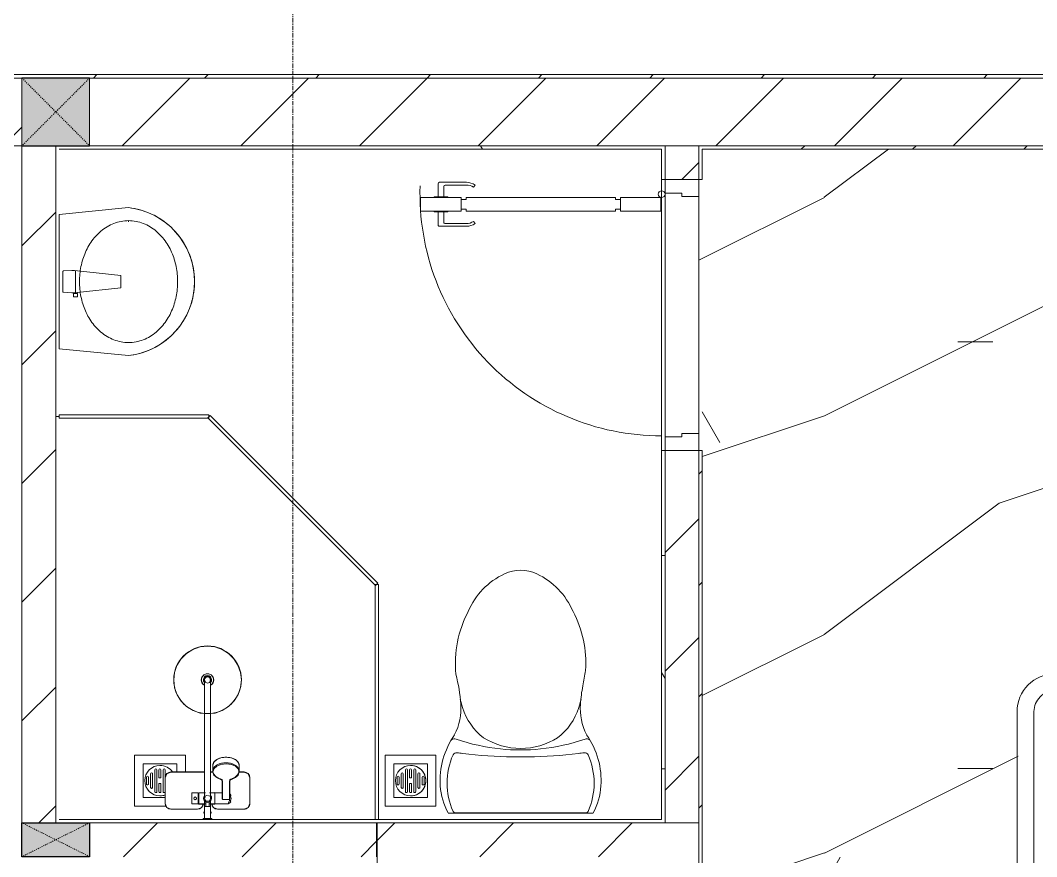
# Model space of a CAD drawing. Header units: millimetres. Extents: x 5121 to 246734, y -48180 to 129206.
# Drawn here: x 111248 to 114251, y 31237 to 33707 of the extents above; entities that cross this region are included whole.
import ezdxf

# ---------------------------------------------------------------- set-up
doc = ezdxf.new("R2010")
doc.units = ezdxf.units.MM
doc.linetypes.add('Dash', pattern=[6, 3, -3])
doc.linetypes.add('Grid Line', pattern=[22.225, 12.7, -3.175, 3.175, -3.175])
for name, color, linetype, lineweight in [('0-1', 7, 'Continuous', 5), ('A-DETL-GENF-1', 50, 'Continuous', 9), ('A-DOOR-1', 253, 'Continuous', 9), ('A-DOOR-2', 50, 'Continuous', 9), ('A-FLOR-1', 50, 'Continuous', 9), ('A-FLOR-PATT-1', 9, 'Continuous', 9), ('A-GLAZ-CURT-1', 253, 'Continuous', 9), ('A-GLAZ-CURT-2', 50, 'Continuous', 9), ('A-WALL', 113, 'Continuous', 9), ('A-WALL-1', 250, 'Continuous', 18), ('A-WALL-2', 50, 'Continuous', 9), ('A-WALL-PATT-1', 9, 'Continuous', 9), ('A-WALL-PATT-2', 50, 'Continuous', 9), ('A-WALL-PATT-3', 111, 'Continuous', 9), ('I-FURN-1', 253, 'Continuous', 9), ('I-WALL-1', 50, 'Continuous', 9), ('M-EQPM-1', 253, 'Continuous', 9), ('P-SANR-FIXT', 6, 'Continuous', 9), ('P-SANR-FIXT-1', 253, 'Continuous', 9), ('P-SANR-FIXT-2', 221, 'Continuous', 9), ('S-COLS', 52, 'Continuous', 9), ('S-COLS-1', 7, 'Continuous', 5), ('S-COLS-2', 10, 'Continuous', 25), ('S-COLS-3', 50, 'Continuous', 9), ('S-COLS-4', 253, 'Continuous', 9), ('S-COLS-5', 52, 'Continuous', 25), ('S-COLS-6', 52, 'Dash', 9), ('S-COLS-HDLN', 52, 'Dash', 9), ('S-COLS-HDLN-1', 50, 'Dash', 9), ('S-GRID-1', 1, 'Grid Line', 9)]:
    doc.layers.add(name, color=color, linetype=linetype, lineweight=lineweight)
pattern_1 = [(45, (0, 0), (-175.3625, 175.3625), [])]
pattern_2 = [(45, (0, 0), (-164.40233, 164.40233), [])]
pattern_3 = [(0, (0, 0), (1259.84, 314.96), [103.937, -840.943, 103.937, -840.943, -5039.36]), (0, (0, 0), (1259.84, 314.96), [-1889.76, 103.937, -1785.823, 103.937, -840.943, -2204.72]), (0, (0, 0), (1259.84, 314.96), [-4724.4, 103.937, -525.983, 103.937, -1470.863]), (120, (472.44, 157.48), (-902.6834, 933.57344), [103.937, -840.943, 103.937, -5880.303]), (120, (472.44, 157.48), (-902.6834, 933.57344), [-1048.817, -840.943, 103.937, -1785.823, -3149.6]), (120, (472.44, 157.48), (-902.6834, 933.57344), [-3779.52, 103.937, -840.943, 103.937, -2100.783]), (120, (472.44, 157.48), (-902.6834, 933.57344), [-4828.337, -525.983, 103.937, -1470.863]), (240, (629.92, 787.4), (-357.1566, -1248.53344), [103.937, -840.943, 103.937, -5880.303]), (240, (629.92, 787.4), (-357.1566, -1248.53344), [-1048.817, -840.943, 103.937, -1785.823, -3149.6]), (240, (629.92, 787.4), (-357.1566, -1248.53344), [-3779.52, 103.937, -840.943, 103.937, -2100.783]), (240, (629.92, 787.4), (-357.1566, -1248.53344), [-4828.337, -525.983, 103.937, -1470.863])]

# ---------------------------------------------------------------- blocks, each defined once
blk = doc.blocks.new('DOOR_CW_01 CANH MO-PANEL KINH - DIG_02-800x2200-CỬA NHÔM KÍNH-401063-TKCS_MB TỔNG THỂ TẦNG 1')
at = {"layer": 'A-DETL-GENF-1'}
for p, q in [((-347, -182), (-347, -62)), ((-347, -62), (-307, -62)), ((-307, -62), (-307, -182)), ((-307, -182), (-347, -182)), ((-347, -196), (-341, -196)), ((-347, -638), (-347, -196)), ((-341, -196), (-341, -182)), ((-341, -182), (-313, -182)), ((-313, -182), (-313, -196)), ((-307, -196), (-313, -196)), ((-307, -196), (-307, -638)), ((-383.9, -611.2), (-377.3, -615.8)), ((-270.1, -611.2), (-276.7, -615.8)), ((-392, -637), (-392, -716.5)), ((-384, -699.5), (-384, -637)), ((-347, -638), (-341, -638)), ((-307, -652), (-347, -652)), ((-347, -652), (-347, -772)), ((-341, -652), (-341, -638)), ((-313, -652), (-341, -652)), ((-307, -638), (-313, -638)), ((-313, -638), (-313, -652)), ((-307, -772), (-307, -652)), ((-270, -699.5), (-270, -637)), ((-262, -637), (-262, -716.5)), ((-349, -720.5), (-388, -720.5)), ((-349, -703.5), (-380, -703.5)), ((-349, -692.2), (-349, -731.8)), ((-347, -692.2), (-349, -692.2)), ((-347, -692.2), (-347, -731.8)), ((-307, -692.2), (-307, -731.8)), ((-307, -692.2), (-305, -692.2)), ((-305, -692.2), (-305, -731.8)), ((-305, -703.5), (-274, -703.5)), ((-305, -720.5), (-266, -720.5)), ((-349, -731.8), (-347, -731.8)), ((-305, -731.8), (-307, -731.8)), ((-347, -772), (-307, -772))]:
    blk.add_line(p, q, dxfattribs=at)
blk.add_circle((-357, -60), 10, dxfattribs=at)
for centre, radius, start, end in [((-357, -60), 714, 268, 0), ((-347, -637), 45, 145, 180), ((-347, -637), 37, 145, 180), ((-307, -637), 37, 0, 35), ((-307, -637), 45, 360, 35), ((-388, -716.5), 4, 180, 270), ((-380, -699.5), 4, 180, 270), ((-274, -699.5), 4, 270, 0), ((-266, -716.5), 4, 270, 0)]:
    blk.add_arc(centre, radius, start, end, dxfattribs=at)
at = {"layer": 'A-DOOR-2'}
for p, q in [((-400, -50), (-400, 50)), ((-400, 50), (-350, 50)), ((-350, 50), (-350, 0)), ((350, 0), (350, 50)), ((350, 50), (400, 50)), ((400, 50), (400, -50)), ((-360, 0), (-360, -50)), ((-350, 0), (-360, 0)), ((360, 0), (350, 0)), ((360, -50), (360, 0)), ((-360, -50), (-400, -50)), ((-357, -50), (-332, -50)), ((400, -50), (360, -50))]:
    blk.add_line(p, q, dxfattribs=at)
blk = doc.blocks.new('GIUONG NGU-2TAB-1600x2000 - GIUONG NGU-2TAB-1600x2000-851491-TKCS_MB TỔNG THỂ TẦNG 1')
at = {"layer": 'I-FURN-1'}
for p, q in [((569.6, 2050), (1997.1, 2050)), ((1997.1, 2050), (569.6, 2050)), ((1997.1, 2000), (569.6, 2000))]:
    blk.add_line(p, q, dxfattribs=at)
for radius, start in [(111.1, 0), (111.1, 360), (61.1, 360)]:
    blk.add_arc((1997.1, 1938.9), radius, start, 90, dxfattribs=at)
blk = doc.blocks.new('TOILET - TOILET-400871-TKCS_MB TỔNG THỂ TẦNG 1')
at = {"layer": 'P-SANR-FIXT-1'}
for p, q in [((-171.7, 330.3), (-178.6, 355.5)), ((171.7, 330.3), (178.6, 355.5)), ((214.2, 19), (-214.2, 19)), ((194, 19.9), (-194, 19.9))]:
    blk.add_line(p, q, dxfattribs=at)
for centre, radius, start, end in [((45.1, 528.6), 217.6, 115.2282, 156.7784), ((0, 624.4), 111.7, 64.7718, 115.2282), ((-45.1, 528.6), 217.6, 23.2216, 64.7718), ((137.1, 461.2), 329.8, 152.3122, 185.6513), ((-137.1, 461.2), 329.8, 356.3165, 27.6878), ((-719.2, 297.5), 544.3, 4.5441, 13.9464), ((-1948.3, 805.1), 2171.2, 349.1051, 350.319), ((719.2, 297.5), 544.3, 169.7121, 175.4559), ((-343.5, 327.4), 167.3, 332.62, 4.5441), ((343.5, 327.4), 167.3, 175.4559, 207.38), ((-0.4, 384), 179.5, 197.4036, 232.5964), ((0.4, 384), 179.5, 307.4036, 342.5964), ((-4, 115.7), 233.6, 144.7853, 164.7039), ((0, 416), 206.1, 237.9268, 270), ((0, 416), 206.1, 270, 302.0732), ((4, 115.7), 233.6, 15.2961, 35.2147), ((-195, 224.1), 13.8, 71.0073, 129.3276), ((0.6, 792.1), 586.9, 251.0073, 264.1678), ((-0.6, 792.1), 586.9, 275.8322, 288.9927), ((195, 224.1), 13.8, 50.6724, 108.9927), ((-9.8, 107.2), 207.3, 156.2862, 203.7138), ((-189.1, 185.5), 11.7, 82.4212, 154.5895), ((178.9, 2951.3), 2778.4, 262.4212, 262.7649), ((-14.3, 1400.4), 1215.6, 262.593, 269.6026), ((0, 786.7), 581.5, 264.1678, 275.8322), ((0, 3462.8), 3278, 269.6026, 270.3974), ((14.3, 1400.4), 1215.6, 270.3974, 277.407), ((-178.9, 2951.3), 2778.4, 277.2351, 277.5788), ((189.1, 185.5), 11.7, 25.4105, 97.5788), ((9.8, 107.2), 207.3, 336.2862, 23.7138), ((1.9, 114.1), 239.7, 164.7039, 183.5487), ((-1.9, 114.1), 239.7, 356.4513, 15.2961), ((-46.1, 111.1), 191.6, 183.5487, 208.7191), ((46.1, 111.1), 191.6, 331.2809, 356.4513), ((-193.7, 26.4), 6.48, 203.7138, 267.6832), ((193.7, 26.4), 6.48, 272.3168, 336.2862)]:
    blk.add_arc(centre, radius, start, end, dxfattribs=at)
blk = doc.blocks.new('bonruatreo - Chậu rửa-401074-TKCS_MB TỔNG THỂ TẦNG 1')
at = {"layer": 'P-SANR-FIXT-1'}
for p, q in [((198.4, 0), (-198.4, 0)), ((165, 0), (-165, 0)), ((218.6, -205), (198.4, 0)), ((-198.4, 0), (-218.6, -205)), ((176.4, -205), (180.6, -205))]:
    blk.add_line(p, q, dxfattribs=at)
at = {"layer": 'P-SANR-FIXT-1', "flags": 128}
blk.add_lwpolyline([(218.6, -205), (217.4, -213.7), (215.9, -222.4), (214, -231), (211.8, -239.5), (209.3, -247.9), (206.4, -256.2), (203.2, -264.4), (199.6, -272.5), (195.8, -280.4), (191.6, -288.1), (187.1, -295.7), (182.3, -303.1), (177.3, -310.3), (171.9, -317.3), (166.3, -324.1), (160.4, -330.6), (154.2, -336.9), (147.8, -342.9), (141.2, -348.7), (134.3, -354.2), (127.3, -359.4), (120, -364.4), (112.5, -369), (104.9, -373.4), (97.1, -377.4), (89.1, -381.2), (81, -384.6), (72.7, -387.6), (64.4, -390.4), (55.9, -392.8), (47.3, -394.8), (38.7, -396.6), (30, -397.9), (21.3, -399), (12.5, -399.6), (3.7, -400), (-5.1, -399.9), (-13.9, -399.6), (-22.6, -398.8), (-31.4, -397.8), (-40.1, -396.3), (-48.7, -394.5), (-57.2, -392.4), (-65.7, -390), (-74, -387.2), (-82.2, -384.1), (-90.3, -380.6), (-98.3, -376.8), (-106.1, -372.7), (-113.7, -368.3), (-121.1, -363.6), (-128.4, -358.7), (-135.4, -353.4), (-142.2, -347.8), (-148.8, -342), (-155.2, -335.9), (-161.3, -329.6), (-167.2, -323), (-172.8, -316.2), (-178.1, -309.2), (-183.1, -302), (-187.8, -294.6), (-192.2, -287), (-196.4, -279.2), (-200.2, -271.3), (-203.7, -263.2), (-206.8, -255), (-209.7, -246.6), (-212.2, -238.2), (-214.3, -229.7), (-216.1, -221.1), (-217.6, -212.4), (-218.6, -205)], dxfattribs=at)
at = {"layer": 'P-SANR-FIXT-1'}
blk.add_arc((0, -180), 220, 186.525, 353.475, dxfattribs=at)
for points in [[(-180, -205), (-180, -197.6), (-178.6, -182.7), (-172.4, -161.2), (-162.5, -141.1), (-149.4, -123), (-133.8, -107), (-116.1, -93.4), (-96.9, -82.1), (-76.5, -73.2), (-55.2, -66.5), (-33.3, -62.1), (-11.2, -59.9), (11.1, -59.9), (33.3, -62.1), (55.2, -66.5), (76.5, -73.2), (96.9, -82.1), (116.1, -93.4), (133.8, -107.1), (149.5, -123), (162.5, -141.2), (172.4, -161.2), (178.6, -182.7), (180, -197.6), (180, -205)], [(180, -205), (180, -212.4), (178.6, -227.3), (172.4, -248.8), (162.5, -268.8), (149.5, -287), (133.8, -302.9), (116.1, -316.6), (96.9, -327.9), (76.5, -336.8), (55.2, -343.5), (33.3, -347.9), (11.1, -350.1), (-11.2, -350.1), (-33.3, -347.9), (-55.2, -343.5), (-76.5, -336.8), (-96.9, -327.9), (-116.1, -316.6), (-133.8, -303), (-149.4, -287), (-162.5, -268.9), (-172.4, -248.8), (-178.6, -227.3), (-180, -212.4), (-180, -205)]]:
    blk.add_open_spline(points, degree=3, dxfattribs=at)
at = {"layer": 'P-SANR-FIXT-2'}
for p, q in [((-33, -37.3), (-31.4, -12.2)), ((-30.2, -11), (30.2, -11)), ((31.4, -12.2), (33, -37.3)), ((-44.7, -42.8), (-35.6, -42.8)), ((-44.7, -54.2), (-44.7, -42.8)), ((-35.6, -54.2), (-44.7, -54.2)), ((-35.6, -42.8), (-35.6, -44.2)), ((-35.6, -44.2), (-33.1, -44.2)), ((-35.6, -44.2), (-35.6, -52.9)), ((-35.6, -52.9), (-35.6, -54.2)), ((-32.2, -52.9), (-35.6, -52.9)), ((-32.2, -52.9), (-33.1, -44.2)), ((32.7, -48.5), (-32.7, -48.5)), ((-18.5, -182.5), (-32.2, -52.9)), ((33, -45.4), (18.5, -182.5)), ((18.5, -182.5), (-18.5, -182.5))]:
    blk.add_line(p, q, dxfattribs=at)
for centre, radius, start, end in [((-30.1, -12.3), 1.3, 91.2278, 176.4003), ((30.1, -12.3), 1.3, 3.5997, 88.7722), ((5.5, -41.4), 38.7, 173.966, 184.1457), ((-5.5, -41.4), 38.7, 353.966, 6.034)]:
    blk.add_arc(centre, radius, start, end, dxfattribs=at)
blk = doc.blocks.new('93925000_0001 - 93925000_top_dwg_93925000_T-348115-TKCS_MB TỔNG THỂ TẦNG 1')
at = {"layer": 'P-SANR-FIXT'}
for p, q in [((-125, -47.4), (-125, -123.4)), ((-29.3, -30.4), (-108, -30.4)), ((-46.3, -78.4), (-46.3, -46.7)), ((-27.2, -47.1), (-26.1, -47.1)), ((21.5, -45.9), (60.6, -46.7)), ((29.3, -30.4), (108, -30.4)), ((125, -47.4), (125, -123.4)), ((-27.2, -77.9), (-26.1, -77.9)), ((-9, -412.5), (-9, -62.5)), ((9, -62.5), (9, -412.5)), ((43, -78.7), (21.5, -79.2)), ((43, -64.7), (43, -117.7)), ((65.8, -117.7), (65.8, -64.7)), ((42.7, -117.9), (42.7, -117.9)), ((43.2, -117.6), (43.2, -117.5)), ((65.6, -117.5), (65.6, -117.6)), ((66.1, -117.9), (66.1, -117.9)), ((-108, -140.4), (-9, -140.4)), ((9, -140.4), (16.1, -140.4)), ((15.4, -159.1), (15.8, -143.3)), ((108, -140.4), (92.7, -140.4)), ((93, -143.3), (93.4, -159.1))]:
    blk.add_line(p, q, dxfattribs=at)
at = {"layer": 'P-SANR-FIXT', "flags": 128}
for points in [[(-45.8, -46.1), (-27.2, -46.1), (-27.2, -78.9), (-45.8, -78.9)], [(-26.1, -46), (-26.1, -78.9), (-9, -79)], [(21.5, -47.4), (21.5, -79.1), (9, -79)]]:
    blk.add_lwpolyline(points, dxfattribs=at)
at = {"layer": 'P-SANR-FIXT'}
for centre, radius in [((-36.5, -62.5), 3.95), ((0, -412.5), 100)]:
    blk.add_circle(centre, radius, dxfattribs=at)
for centre, radius, start, end in [((-108, -47.4), 17, 90, 180), ((-45.8, -46.6), 0.5, 90, 180), ((-29.3, -47.4), 17, 4.7626, 90), ((0, -62.5), 12, 318.5904, 221.4096), ((0, -62.5), 9, 90, 180.0008), ((0, -62.5), 9, 360, 90), ((29.3, -47.4), 17, 90, 175.2374), ((45.9, -61.8), 2.75, 130.8294, 155.1929), ((46.1, -62.1), 3.08, 110.5459, 130.8294), ((54.4, -334.8), 275.9, 88.2683, 91.7343), ((59.7, -57.1), 10.5, 38.6491, 85.492), ((108, -47.4), 17, 360, 90), ((-45.8, -78.4), 0.5, 180, 270), ((45.7, -61.8), 2.59, 155.1929, 175.7071), ((-11.1, -67.1), 76.9, 1.7693, 4.1075), ((65.2, -72.4), 3.46, 323.2522, 79.3541), ((51.7, -159.9), 42.8, 109.7779, 113.2977), ((52.5, -162.2), 45.2, 106.1472, 109.7766), ((53.2, -164.5), 47.7, 103.9355, 106.1665), ((39.1, -108.2), 10.4, 284.3956, 285.5116), ((40.8, -114.2), 4.19, 285.5116, 289.9665), ((40.2, -112.5), 6, 289.9665, 292.7061), ((41.4, -115.3), 2.96, 292.7061, 296.5405), ((41.3, -115.1), 3.16, 296.9591, 300.8286), ((41.8, -115.8), 2.26, 300.8286, 305.287), ((42.1, -116.4), 1.64, 305.287, 309.9326), ((42.6, -116.9), 0.906, 309.9326, 315.24), ((66.5, -116.6), 1.39, 229.6335, 235.1234), ((66.3, -116.8), 1.08, 225.1702, 229.6335), ((67.3, -115.4), 2.79, 235.1234, 238.7439), ((67.2, -115.6), 2.6, 238.7439, 243.4573), ((67.8, -114.4), 3.89, 243.9189, 246.8313), ((68.1, -113.8), 4.52, 246.843, 250.4792), ((68.3, -113.2), 5.24, 250.478, 254.0406), ((68.5, -112.7), 5.75, 254.0357, 256.0561), ((55.4, -165.2), 48.4, 73.8659, 76.0481), ((56.2, -162.4), 45.5, 70.241, 73.86), ((57.4, -159.2), 42.1, 66.6693, 70.2637), ((-108, -123.4), 17, 180, 270), ((32.6, -143.6), 16.9, 172.414, 179.1297), ((33.7, -143.7), 17.9, 164.9525, 172.4168), ((35.2, -144.2), 19.5, 157.9614, 164.9563), ((37.1, -144.9), 21.6, 151.4775, 157.9654), ((39.3, -146.1), 24, 145.4892, 151.4815), ((41.5, -147.6), 26.8, 139.9517, 145.4927), ((43.6, -149.4), 29.5, 134.7867, 139.9744), ((46.2, -152), 33.2, 130.0223, 134.7808), ((47.7, -153.8), 35.5, 125.4414, 130.0144), ((49.9, -156.8), 39.2, 121.1773, 125.4365), ((50.6, -157.9), 40.5, 119.697, 121.1761), ((51, -158.7), 41.5, 117.0276, 119.7085), ((52.2, -161.1), 44.1, 113.3199, 117.0258), ((56.5, -161.3), 44.3, 62.9815, 66.6728), ((58, -158.4), 41.1, 60.2783, 62.9855), ((57.7, -158.9), 41.7, 58.8444, 60.2824), ((59.2, -156.4), 38.7, 54.5377, 58.8482), ((60.9, -154), 35.8, 50.0034, 54.5405), ((62.8, -151.7), 32.8, 45.1921, 50.0042), ((65, -149.6), 29.8, 40.0487, 45.1896), ((87.6, -128.4), 1.5, 180, 187.5386), ((87.6, -128.4), 1.5, 258.6057, 270), ((67.2, -147.7), 26.8, 34.5125, 40.0422), ((69.4, -146.2), 24.2, 28.5363, 34.4919), ((73.8, -143.9), 19.2, 21.6374, 28.9183), ((71.2, -145), 22.1, 15.4436, 21.6374), ((76.8, -143.4), 16.2, 7.1859, 15.4436), ((73.9, -143.8), 19.1, 1.2699, 7.1859), ((108, -123.4), 17, 270, 360), ((32.7, -159), 17.3, 181.3198, 222.2619), ((76, -159), 17.4, 317.3098, 358.6393), ((54.2, -123), 60.6, 259.1395, 270.1494), ((54.2, -119.5), 64.1, 270.1494, 280.3637), ((0, -412.5), 18, 120.2491, 59.7509), ((0, -412.5), 12.2, 137.7946, 42.2054), ((0, -412.5), 9, 180, 0)]:
    blk.add_arc(centre, radius, start, end, dxfattribs=at)
for points, degree in [([(-12.9, 0), (-12.9, -1.5), (-12.9, -3)], 2), ([(12.9, 0), (0, 0), (-12.8, 0)], 2), ([(12.8, 0), (12.9, 0), (12.9, 0)], 2), ([(12.9, 0), (12.9, -1.5), (12.9, -3)], 2), ([(-12.9, -3), (0, -3), (12.8, -3)], 2), ([(-12.8, -3), (-12.9, -3), (-12.9, -3)], 2), ([(-8.5, -3.8), (-8.5, -20.9), (-8.5, -38)], 2), ([(8.5, -3.8), (8.5, -20.9), (8.5, -38)], 2), ([(-5, -46), (-15.5, -46), (-26.1, -46)], 2), ([(-8.5, -38), (0, -38), (8.5, -38)], 2), ([(-5, -38), (-5, -44.8), (-5, -51.6)], 2), ([(5, -38), (5, -44.8), (5, -51.6)], 2), ([(5, -46), (13.3, -46), (21.5, -46)], 2), ([(46.1, -59), (45.8, -59), (45.6, -59), (45.4, -59.1), (45.2, -59.1), (45, -59.2)], 5), ([(65.6, -61.6), (65.6, -60.8), (65.5, -60), (64.3, -59), (63.5, -59), (62.7, -59)], 5), ([(43.2, -61.6), (43.1, -62.2), (43.3, -62.8), (43, -63.5), (43, -64.1), (43, -64.7)], 5), ([(42.8, -182.5), (33, -180.6), (24.7, -176.4), (19.9, -170.7)], 3), ([(88.8, -170.8), (83.9, -176.5), (75.6, -180.7), (65.8, -182.5)], 3)]:
    blk.add_open_spline(points, degree=degree, dxfattribs=at)
for points, weights in [([(-9.3, -3), (-8.5, -3), (-8.5, -3.8)], [1, 0.707106775639, 1]), ([(9.3, -3), (8.5, -3), (8.5, -3.8)], [1, 0.707106765177, 1]), ([(21.5, -45.9), (21.5, -45.7), (21.5, -47.4)], [0.874147445041, 0.908470869121, 1]), ([(67.9, -74.4), (66.9, -75.7), (65.8, -76.4)], [1, 0.991614392871, 1]), ([(54.4, -167.3), (15.8, -167.3), (15.8, -143.6)], [1, 0.707106781187, 1]), ([(93, -143.6), (93, -167.3), (54.4, -167.3)], [1, 0.707106781187, 1])]:
    blk.add_rational_spline(points, weights, degree=2, dxfattribs=at)
blk.add_open_spline([(68, -50.6), (68.4, -51.1), (68.6, -51.7), (68.7, -53.5), (68.2, -54.7), (66.1, -57), (64.6, -58.1), (62.7, -59)], degree=3, knots=[0.3623591, 0.3623591, 0.3623591, 0.3623591, 0.4991435, 0.4991435, 0.7494159, 0.7494159, 0.9564651, 0.9564651, 0.9564651, 0.9564651], dxfattribs=at)
blk = doc.blocks.new('93925000_0001 - 93925000_top_dwg-348114-TKCS_MB TỔNG THỂ TẦNG 1')
blk.add_blockref('93925000_0001 - 93925000_top_dwg_93925000_T-348115-TKCS_MB TỔNG THỂ TẦNG 1', (0, 0))
blk = doc.blocks.new('93925000_0001 - 93925000_3D_low_dwg-V48-TKCS_MB TỔNG THỂ TẦNG 1')
at = {"layer": 'P-SANR-FIXT'}
for p, q in [((-13, 0.4), (-12.1, 0.4)), ((-13, 0.4), (-11.6, 0.4)), ((-13, 0.4), (-12.1, 0.4)), ((-13, 0.4), (-11.6, 0.4)), ((-13, -2.4), (-13, 0.4)), ((-13, -2.4), (-13, 0.4)), ((-12.1, 0.4), (-9.1, 0.4)), ((-12.1, 0.4), (-9.1, 0.4)), ((-8, 0.4), (-11.6, 0.4)), ((-8, 0.4), (-11.6, 0.4)), ((-9.1, 0.4), (-5, 0.4)), ((-9.1, 0.4), (-5, 0.4)), ((-2.7, 0.4), (-8, 0.4)), ((-2.7, 0.4), (-8, 0.4)), ((-5, 0.4), (0, 0.4)), ((-5, 0.4), (0, 0.4)), ((2.9, 0.4), (-2.7, 0.4)), ((2.9, 0.4), (-2.7, 0.4)), ((0, 0.4), (5.1, 0.4)), ((0, 0.4), (5.1, 0.4)), ((8.2, 0.4), (2.9, 0.4)), ((8.2, 0.4), (2.9, 0.4)), ((5.1, 0.4), (9, 0.4)), ((5.1, 0.4), (9, 0.4)), ((11.6, 0.4), (8.2, 0.4)), ((11.6, 0.4), (8.2, 0.4)), ((9, 0.4), (12, 0.4)), ((9, 0.4), (12, 0.4)), ((13, 0.4), (11.6, 0.4)), ((13, 0.4), (11.6, 0.4)), ((12, 0.4), (13, 0.4)), ((12, 0.4), (13, 0.4)), ((13, -2.4), (13, 0.4)), ((13, -2.4), (13, 0.4)), ((-120, -35), (-108, -30)), ((-108, -30), (-120, -35)), ((-108, -30), (-29.2, -30)), ((-29.2, -30), (-108, -30)), ((-29.2, -30), (-17.2, -35)), ((-17.2, -35), (-29.2, -30)), ((-12.1, -2.4), (-13, -2.4)), ((-13, -2.4), (-11.6, -2.4)), ((-12.1, -2.4), (-13, -2.4)), ((-13, -2.4), (-11.6, -2.4)), ((-9.1, -2.4), (-12.1, -2.4)), ((-9.1, -2.4), (-12.1, -2.4)), ((-11.1, -20.1), (-8.9, -14.6)), ((-8.9, -25.2), (-11.1, -20.1)), ((-5, -2.4), (-9.1, -2.4)), ((-8.9, -45.6), (-8.9, -2.4)), ((-6.1, -2.4), (-8.5, -2.4)), ((-8.5, -53.6), (-8.5, -2.4)), ((-0.3, -2.4), (-6.1, -2.4)), ((0, -2.4), (-5, -2.4)), ((-0.3, -2.4), (6.1, -2.4)), ((5.1, -2.4), (0, -2.4)), ((5.1, -2.4), (9, -2.4)), ((6.1, -2.4), (8.5, -2.4)), ((11.6, -2.4), (8.2, -2.4)), ((11.6, -2.4), (8.2, -2.4)), ((8.5, -2.4), (8.5, -53.6)), ((8.9, -2.4), (8.9, -45.6)), ((11.1, -20.1), (8.9, -15)), ((8.9, -25.6), (11.1, -20.1)), ((9, -2.4), (12, -2.4)), ((9, -2.4), (12, -2.4)), ((13, -2.4), (11.6, -2.4)), ((13, -2.4), (11.6, -2.4)), ((12, -2.4), (13, -2.4)), ((12, -2.4), (13, -2.4)), ((17.2, -35), (29.2, -30)), ((17.2, -35), (29.2, -30)), ((29.2, -30), (108, -30)), ((108, -30), (29.2, -30)), ((108, -30), (120, -35)), ((120, -35), (108, -30)), ((-125, -47), (-120, -35)), ((-120, -35), (-125, -47)), ((-125, -123), (-125, -47)), ((-125, -47), (-125, -123)), ((-46.3, -45.7), (-27.2, -45.6)), ((-46.3, -46.9), (-46.3, -45.7)), ((-46.3, -45.7), (-46.3, -46.9)), ((-46.3, -50.5), (-46.3, -46.9)), ((-46.3, -50.5), (-46.3, -56.1)), ((-46.3, -56.1), (-46.3, -62.1)), ((-40.5, -62.1), (-39.4, -59.4)), ((-36.6, -58.1), (-39.4, -59.4)), ((-36.6, -58.1), (-33.6, -59.3)), ((-33.6, -59.3), (-32.5, -62.1)), ((-27.2, -46.8), (-27.2, -45.6)), ((-27.2, -45.6), (-27.2, -46.8)), ((-27.2, -46.8), (-27.2, -50.4)), ((-27.2, -56), (-27.2, -50.4)), ((-27.2, -62.1), (-27.2, -56)), ((-26.1, -46.8), (-26.1, -45.6)), ((-8.5, -45.6), (-26.1, -45.6)), ((-26.1, -46.8), (-26.1, -50.4)), ((-26.1, -56), (-26.1, -50.4)), ((-26.1, -62.1), (-26.1, -56)), ((-17.2, -35), (-12.8, -45.6)), ((-12.8, -45.6), (-17.2, -35)), ((-11.1, -57.5), (-12, -62.1)), ((-11.2, -57.7), (-12, -62.1)), ((-8.5, -53.6), (-11.2, -57.7)), ((-8.5, -53.6), (-11.2, -57.7)), ((-11.1, -57.5), (-11.2, -57.7)), ((-5.4, -54.9), (-9, -62.1)), ((-4.4, -50.9), (-8.5, -53.6)), ((-4.4, -50.9), (-8.5, -53.6)), ((0, -53.1), (-5.4, -54.9)), ((-4.6, -51), (-4.4, -50.9)), ((0, -50.1), (-4.4, -50.9)), ((-1.6, -53.8), (0, -53.1)), ((4.4, -50.9), (0, -50.1)), ((5.1, -55.1), (0, -53.1)), ((4.4, -50.9), (4.6, -51)), ((4.4, -50.9), (8.5, -53.6)), ((4.4, -50.9), (8.5, -53.6)), ((9, -62.1), (6.4, -55.7)), ((21.5, -45.6), (8.5, -45.6)), ((11.1, -57.5), (8.5, -53.6)), ((11.2, -57.7), (8.5, -53.6)), ((11.2, -57.7), (8.5, -53.6)), ((11.1, -57.5), (11.2, -57.7)), ((12, -62.1), (11.2, -57.7)), ((12, -62.1), (11.2, -57.7)), ((17.2, -35), (12.8, -45.6)), ((12.8, -45.6), (17.2, -35)), ((21.5, -45.6), (60.6, -46.1)), ((21.5, -46.8), (21.5, -45.6)), ((21.5, -46.8), (21.5, -50.4)), ((21.5, -56), (21.5, -50.4)), ((21.5, -62.1), (21.5, -56)), ((44.3, -58.6), (44.2, -112.9)), ((65.4, -58.6), (44.3, -58.6)), ((60.6, -46.1), (66.7, -50.3)), ((65.3, -56), (62.2, -49.2)), ((66.3, -68.3), (65.3, -56)), ((65.4, -58.6), (65.4, -112.9)), ((66.7, -50.3), (69.5, -62.1)), ((120, -35), (125, -47)), ((125, -47), (120, -35)), ((125, -47), (125, -123)), ((125, -123), (125, -47)), ((-46.3, -68.1), (-46.3, -62.1)), ((-46.3, -73.7), (-46.3, -68.1)), ((-46.3, -77.3), (-46.3, -73.7)), ((-46.3, -78.5), (-46.3, -77.3)), ((-46.3, -78.5), (-46.3, -77.3)), ((-46.3, -78.5), (-27.2, -78.6)), ((-40.5, -62.1), (-39.3, -64.9)), ((-36.5, -66.1), (-39.3, -64.9)), ((-33.6, -64.8), (-36.5, -66.1)), ((-33.6, -64.8), (-32.5, -62.1)), ((-27.2, -68.2), (-27.2, -62.1)), ((-27.2, -73.8), (-27.2, -68.2)), ((-27.2, -77.4), (-27.2, -73.8)), ((-27.2, -77.4), (-27.2, -78.6)), ((-27.2, -78.6), (-27.2, -77.4)), ((-26.1, -68.2), (-26.1, -62.1)), ((-26.1, -73.8), (-26.1, -68.2)), ((-26.1, -77.4), (-26.1, -73.8)), ((-26.1, -78.6), (-26.1, -77.4)), ((-26.1, -78.6), (-6.3, -78.6)), ((-12, -62.1), (-11.2, -66.5)), ((-12, -62.1), (-11.2, -66.5)), ((-11.1, -66.7), (-11.2, -66.5)), ((-11.2, -66.5), (-8.5, -70.6)), ((-11.1, -66.7), (-8.5, -70.6)), ((-9, -62.1), (-6.3, -67.4)), ((-9, -62.1), (-9, -66.3)), ((-9, -79.5), (-9, -66.3)), ((-9, -79.5), (-9, -94.5)), ((-8.5, -70.6), (-8.5, -70.6)), ((-8.5, -70.6), (-7.4, -71.3)), ((-8.5, -70.6), (-7.4, -71.3)), ((-5.4, -69.3), (-1.6, -70.5)), ((6.4, -68.5), (0, -71.1)), ((6.3, -78.6), (21.5, -78.6)), ((7.4, -71.3), (8.5, -70.6)), ((7.5, -71.3), (8.5, -70.6)), ((8.5, -70.6), (11.2, -66.5)), ((8.5, -70.6), (11.2, -66.5)), ((8.5, -70.6), (11.1, -66.7)), ((8.5, -70.6), (8.5, -70.6)), ((9, -62.1), (9, -66.5)), ((9, -79.6), (9, -66.5)), ((9, -79.6), (9, -94.6)), ((11.1, -66.7), (12, -62.1)), ((11.1, -66.7), (11.2, -66.5)), ((11.2, -66.5), (12, -62.1)), ((21.5, -68.2), (21.5, -62.1)), ((21.5, -73.8), (21.5, -68.2)), ((21.5, -77.4), (21.5, -73.8)), ((21.5, -78.6), (21.5, -77.4)), ((21.5, -78.6), (44.3, -78.3)), ((43.3, -68.3), (43.8, -62.2)), ((66.7, -73.9), (69.5, -62.1)), ((-9, -94.5), (-9, -122.1)), ((9, -94.6), (9, -122.1)), ((42.7, -116.4), (27.2, -123.6)), ((44.2, -112.9), (42.7, -116.4)), ((65.4, -112.9), (67, -116.4)), ((67, -116.4), (82.2, -123.4)), ((-120, -135), (-125, -123)), ((-125, -123), (-120, -135)), ((-108, -140), (-120, -135)), ((-120, -135), (-108, -140)), ((-8.8, -140), (-108, -140)), ((-108, -140), (-8.8, -140)), ((-9, -122.1), (-9, -352.1)), ((16.1, -140), (8.8, -140)), ((8.8, -140), (16.1, -140)), ((9, -352.1), (9, -122.1)), ((16, -140.4), (19, -131.1)), ((16, -140.4), (16, -160.1)), ((19.3, -150.1), (16, -140.4)), ((27.2, -123.6), (19, -131.1)), ((27.5, -157.3), (19.3, -150.1)), ((82.2, -123.4), (90.4, -130.7)), ((90.7, -149.6), (82.5, -157.2)), ((90.4, -130.7), (93.7, -140.4)), ((90.7, -149.6), (93.7, -140.4)), ((108, -140), (93.6, -140)), ((93.6, -140), (108, -140)), ((93.7, -140.4), (93.7, -160.1)), ((108, -140), (120, -135)), ((108, -140), (120, -135)), ((125, -123), (120, -135)), ((120, -135), (125, -123)), ((16, -160.1), (18.8, -169)), ((19.3, -169.7), (16, -160.1)), ((25.5, -175.3), (19.3, -169.7)), ((27.5, -157.3), (39.8, -162.4)), ((39.8, -182), (27.5, -177)), ((39.8, -162.4), (54.8, -164.2)), ((70.6, -162.2), (54.8, -164.2)), ((70.6, -162.2), (82.5, -157.2)), ((82.5, -176.8), (70.6, -181.9)), ((90.7, -169.3), (82.5, -176.8)), ((93.7, -160.1), (90.7, -169.3)), ((39.6, -182), (54.8, -183.9)), ((39.8, -182), (54.8, -183.9)), ((54.8, -183.9), (70.6, -181.9)), ((54.8, -183.9), (69.3, -182.2)), ((-42.5, -321.4), (-61.8, -333.3)), ((-21.4, -314.2), (-42.5, -321.4)), ((-9, -312.8), (-21.4, -314.2)), ((22.5, -314.4), (9, -312.9)), ((43, -321.6), (22.5, -314.4)), ((61.9, -333.3), (43, -321.6)), ((-77.7, -348.9), (-89.8, -367.9)), ((-61.8, -333.3), (-77.7, -348.9)), ((-9, -374.4), (-9, -352.1)), ((9, -374.3), (9, -352.1)), ((78.8, -350.3), (61.9, -333.3)), ((90.5, -369.3), (78.8, -350.3)), ((-97.3, -388.9), (-100, -411.9)), ((-89.8, -367.9), (-97.3, -388.9)), ((-9, -394.7), (-9, -374.4)), ((9, -394.5), (9, -374.3)), ((97.6, -390.1), (90.5, -369.3)), ((100, -411.9), (97.6, -390.1)), ((-100, -411.9), (-97.6, -433.8)), ((-16.7, -404), (-18.5, -411.9)), ((-18.5, -411.9), (-18.5, -411.9)), ((-18.5, -411.9), (-16.5, -420.1)), ((-11.8, -397.7), (-16.7, -404)), ((-16.5, -420.1), (-11.3, -426.5)), ((-12, -411.9), (-8.7, -403.6)), ((-8.3, -420.6), (-12, -411.9)), ((-9, -394.7), (-9, -407.6)), ((-5.4, -404.7), (-9, -411.9)), ((-9, -407.6), (-9, -411.9)), ((-9, -411.9), (-9, -411.9)), ((-5.4, -404.7), (-6.3, -405.5)), ((-5.4, -419.1), (-6.2, -418.4)), ((-5.4, -404.7), (0, -402.9)), ((0, -420.9), (-5.4, -419.1)), ((0, -420.9), (-5.4, -419.1)), ((5.4, -404.7), (0, -402.9)), ((5.4, -419.1), (0, -420.9)), ((5.4, -419.1), (0, -420.9)), ((8.7, -420.2), (0, -423.9)), ((9, -411.9), (5.4, -404.7)), ((5.4, -404.7), (6.2, -405.4)), ((5.4, -419.1), (9, -411.6)), ((5.4, -419.1), (9, -411.9)), ((6.2, -418.4), (5.4, -419.1)), ((12, -411.9), (8.3, -403.2)), ((8.7, -420.2), (12, -411.9)), ((9, -394.5), (9, -407.4)), ((9, -411.9), (9, -407.4)), ((9, -411.6), (9, -411.9)), ((11.7, -397.6), (16.7, -403.7)), ((11.7, -397.6), (16.7, -403.7)), ((16.5, -420.1), (11.7, -426.2)), ((18.5, -411.9), (16.5, -420.1)), ((16.7, -403.7), (18.5, -411.9)), ((16.7, -403.7), (18.5, -411.9)), ((18.5, -411.9), (18.5, -411.9)), ((100, -411.9), (97.5, -433.9)), ((-97.6, -433.8), (-90.5, -454.4)), ((-11.3, -426.5), (-3.9, -429.9)), ((-11.3, -426.5), (-3.9, -430)), ((0, -423.9), (-8.3, -420.6)), ((-3.9, -429.9), (4.1, -429.9)), ((-3.9, -430), (4.1, -429.9)), ((4.1, -429.9), (11.7, -426.2)), ((89.8, -455.8), (97.5, -433.9)), ((-90.5, -454.4), (-78.4, -473.9)), ((-78.4, -473.9), (-62.2, -490.2)), ((61.9, -490.4), (78, -474.5)), ((78, -474.5), (89.8, -455.8)), ((-62.2, -490.2), (-43.5, -501.9)), ((-43.5, -501.9), (-22.2, -509.4)), ((-22.2, -509.4), (-0.1, -511.9)), ((-0.1, -511.9), (22.1, -509.4)), ((22.1, -509.4), (42.9, -502.2)), ((42.9, -502.2), (61.9, -490.4))]:
    blk.add_line(p, q, dxfattribs=at)
blk = doc.blocks.new('93925000_0001 - FMM 93925000-V54-TKCS_MB TỔNG THỂ TẦNG 1')
at = {"extrusion": (0, 0, -1), "zscale": -1, "rotation": 180}
for name in ['93925000_0001 - 93925000_top_dwg-348114-TKCS_MB TỔNG THỂ TẦNG 1', '93925000_0001 - 93925000_3D_low_dwg-V48-TKCS_MB TỔNG THỂ TẦNG 1']:
    blk.add_blockref(name, (0, 0), dxfattribs=at)
blk = doc.blocks.new('THU NUOC - THU NUOC-V66-TKCS_MB TỔNG THỂ TẦNG 1')
at = {"layer": 'M-EQPM-1'}
for p, q in [((-66.3, -70.6), (-66.3, 79.4)), ((-66.3, 79.4), (-16.7, 79.4)), ((-16.7, 54.4), (-41.3, 54.4)), ((-41.3, 54.4), (-41.3, -45.6)), ((-23.3, 19.6), (40.9, 19.6)), ((40.9, 13.6), (-23.3, 13.6)), ((-23.3, 7.2), (0.7, 7.2)), ((0.7, 1.2), (-23.3, 1.2)), ((0.7, 7.2), (0.7, 1.2)), ((16.7, 1.2), (16.7, 7.2)), ((16.7, 7.2), (40.9, 7.2)), ((40.9, 1.2), (16.7, 1.2)), ((58.7, -45.6), (58.7, 19.9)), ((83.7, 22.9), (83.7, -70.6)), ((-23.3, -4.8), (40.9, -4.8)), ((40.9, -10.8), (-23.3, -10.8)), ((-11, -17.3), (28.5, -17.3)), ((28.5, -23.3), (-11, -23.3)), ((-1.1, -29.6), (18.5, -29.6)), ((-41.3, -45.6), (58.7, -45.6)), ((18.5, -35.6), (-1.1, -35.6)), ((83.7, -70.6), (-66.3, -70.6))]:
    blk.add_line(p, q, dxfattribs=at)
for centre, radius, start, end in [((8.7, 4.4), 45, 124.7193, 180), ((8.7, 4.4), 45, 124.7193, 180), ((8.7, 4.4), 45, 180, 0), ((8.7, 4.4), 45, 180, 360), ((-23.3, 16.6), 3, 90, 270), ((-23.3, 4.2), 3, 90, 270), ((40.9, 16.6), 3, 270, 90), ((40.9, 4.2), 3, 270, 90), ((8.7, 4.4), 45, 0, 20.2407), ((8.7, 4.4), 45, 360, 20.2407), ((-23.3, -7.8), 3, 90, 270), ((-11, -20.3), 3, 90, 270), ((-1.1, -32.6), 3, 90, 270), ((18.5, -32.6), 3, 270, 90), ((28.5, -20.3), 3, 270, 90), ((40.9, -7.8), 3, 270, 90)]:
    blk.add_arc(centre, radius, start, end, dxfattribs=at)
blk = doc.blocks.new('THU NUOC - THU NUOC-V73-TKCS_MB TỔNG THỂ TẦNG 1')
at = {"layer": 'M-EQPM-1'}
for p, q in [((-66.3, -70.6), (-66.3, 79.4)), ((-66.3, 79.4), (83.7, 79.4)), ((83.7, 79.4), (83.7, -70.6)), ((58.7, 54.4), (-41.3, 54.4)), ((-41.3, 54.4), (-41.3, -45.6)), ((-11, 32.1), (28.5, 32.1)), ((-1.1, 44.5), (18.5, 44.5)), ((18.5, 38.5), (-1.1, 38.5)), ((58.7, -45.6), (58.7, 54.4)), ((-23.3, 19.6), (40.9, 19.6)), ((40.9, 13.6), (-23.3, 13.6)), ((-23.3, 7.2), (0.7, 7.2)), ((0.7, 1.2), (-23.3, 1.2)), ((28.5, 26.1), (-11, 26.1)), ((0.7, 7.2), (0.7, 1.2)), ((16.7, 1.2), (16.7, 7.2)), ((16.7, 7.2), (40.9, 7.2)), ((40.9, 1.2), (16.7, 1.2)), ((-23.3, -4.8), (40.9, -4.8)), ((40.9, -10.8), (-23.3, -10.8)), ((-11, -17.3), (28.5, -17.3)), ((28.5, -23.3), (-11, -23.3)), ((-1.1, -29.6), (18.5, -29.6)), ((-41.3, -45.6), (58.7, -45.6)), ((18.5, -35.6), (-1.1, -35.6)), ((83.7, -70.6), (-66.3, -70.6))]:
    blk.add_line(p, q, dxfattribs=at)
for centre, radius, start, end in [((8.7, 4.4), 45, 0, 180), ((8.7, 4.4), 45, 360, 180), ((-11, 29.1), 3, 90, 270), ((-1.1, 41.5), 3, 90, 270), ((18.5, 41.5), 3, 270, 90), ((28.5, 29.1), 3, 270, 90), ((8.7, 4.4), 45, 180, 0), ((8.7, 4.4), 45, 180, 360), ((-23.3, 16.6), 3, 90, 270), ((-23.3, 4.2), 3, 90, 270), ((40.9, 16.6), 3, 270, 90), ((40.9, 4.2), 3, 270, 90), ((-23.3, -7.8), 3, 90, 270), ((-11, -20.3), 3, 90, 270), ((-1.1, -32.6), 3, 90, 270), ((18.5, -32.6), 3, 270, 90), ((28.5, -20.3), 3, 270, 90), ((40.9, -7.8), 3, 270, 90)]:
    blk.add_arc(centre, radius, start, end, dxfattribs=at)
blk = doc.blocks.new('System Panel - Glazed-920925-TKCS_MB TỔNG THỂ TẦNG 1')
at = {"layer": 'A-GLAZ-CURT-2'}
for p, q in [((221.3, 5), (-221.3, 5)), ((-221.3, 5), (-221.3, -5)), ((221.3, -5), (221.3, 5)), ((-221.3, -5), (221.3, -5))]:
    blk.add_line(p, q, dxfattribs=at)
blk = doc.blocks.new('System Panel - Glazed-580250-TKCS_MB TỔNG THỂ TẦNG 1')
at = {"layer": 'A-GLAZ-CURT-2'}
for p, q in [((350.6, 5), (-350.6, 5)), ((-350.6, 5), (-350.6, -5)), ((350.6, -5), (350.6, 5)), ((-350.6, -5), (350.6, -5))]:
    blk.add_line(p, q, dxfattribs=at)
blk = doc.blocks.new('System Panel - Glazed-917855-TKCS_MB TỔNG THỂ TẦNG 1')
at = {"layer": 'A-GLAZ-CURT-2'}
for p, q in [((347.1, 5), (-347.1, 5)), ((-347.1, 5), (-347.1, -5)), ((347.1, -5), (347.1, 5)), ((-347.1, -5), (347.1, -5))]:
    blk.add_line(p, q, dxfattribs=at)
blk = doc.blocks.new('G1_SOF - BO TRU - 100x200-V75-TKCS_MB TỔNG THỂ TẦNG 1')
at = {"layer": 'S-COLS-3'}
blk.add_hatch(color=256, dxfattribs=at).paths.add_polyline_path([(-50, 0), (-49.6, -100), (50, -100), (50, 100), (-50, 98.4), (-50, 47)])
at = {"layer": 'S-COLS-2'}
for p, q in [((-50, 100), (50, 100)), ((-50, -100), (-50, 100)), ((50, 100), (50, -100)), ((50, -100), (-50, -100))]:
    blk.add_line(p, q, dxfattribs=at)
at = {"layer": 'S-COLS-HDLN-1'}
for p, q in [((50, -100), (-50, 100)), ((-50, -100), (50, 100))]:
    blk.add_line(p, q, dxfattribs=at)
blk = doc.blocks.new('NCV_TKTC_TANG 1_rvt-1-TKCS_MB TỔNG THỂ TẦNG 1')
at = {"layer": 'A-FLOR-PATT-1'}
h = blk.add_hatch(dxfattribs=at)
h.set_pattern_fill('FP_5', color=256, style=0, pattern_type=2)
h.set_pattern_definition([(0, (0, 0), (2519.68, 629.92), [103.937, -1785.823, 103.937, -1785.823, -10078.72]), (0, (0, 0), (2519.68, 629.92), [-3779.52, 103.937, -3675.583, 103.937, -1785.823, -4409.44]), (0, (0, 0), (2519.68, 629.92), [-9448.8, 103.937, -1155.903, 103.937, -3045.663]), (120, (944.9, 314.96), (-1805.3667, 1867.147), [103.937, -1785.823, 103.937, -11864.543]), (120, (944.9, 314.96), (-1805.3667, 1867.147), [-1993.697, -1785.823, 103.937, -3675.583, -6299.2]), (120, (944.9, 314.96), (-1805.3667, 1867.147), [-7559.04, 103.937, -1785.823, 103.937, -4305.503]), (120, (944.9, 314.96), (-1805.3667, 1867.147), [-9552.737, -1155.903, 103.937, -3045.663]), (240, (1259.84, 1574.8), (-714.3133, -2497.067), [103.937, -1785.823, 103.937, -11864.543]), (240, (1259.84, 1574.8), (-714.3133, -2497.067), [-1993.697, -1785.823, 103.937, -3675.583, -6299.2]), (240, (1259.84, 1574.8), (-714.3133, -2497.067), [-7559.04, 103.937, -1785.823, 103.937, -4305.503]), (240, (1259.84, 1574.8), (-714.3133, -2497.067), [-9552.737, -1155.903, 103.937, -3045.663])])
h.paths.add_polyline_path([(113735.8, 28936.9), (116242.6, 28936.9), (116242.6, 29677.1), (115792.2, 29677.1), (115792.2, 30127.1), (114303.7, 30127.1), (114266.3, 30134.5), (114248.1, 30142), (114225.1, 30159.7), (114207.5, 30182.7), (114196.4, 30209.5), (114192.6, 30238.2), (114196.2, 31693), (114196.4, 31694.4), (114207.5, 31721.2), (114225.1, 31744.2), (114248.1, 31761.9), (114274.9, 31773), (114303.7, 31776.8), (115792.2, 31776.8), (115792.2, 32226.8), (116042.6, 32226.9), (116042.6, 32776.9), (114667.6, 32776.9), (114667.6, 33326.9), (113262.6, 33326.9), (113262.6, 33236.9), (113252.6, 33236.9), (113253.3, 32436.9), (113262.6, 32436.9), (113262.6, 28936.9), (113390.5, 28936.9)])
h = blk.add_hatch(dxfattribs=at)
h.set_pattern_fill('FP_4', color=256, style=0, pattern_type=2)
h.set_pattern_definition([(216.87, (516.46, 1291.15), (3873.4454, 2582.3069), [645.575, -5810.175]), (206.565, (1291.15, 903.8), (-1291.1515, -1291.1492), [1443.55, -1443.55]), (198.435, (1291.15, 258.23), (-2582.2983, -1291.1527), [816.596, -3266.38])])
h.paths.add_polyline_path([(113735.8, 28936.9), (116242.6, 28936.9), (116242.6, 29677.1), (115792.2, 29677.1), (115792.2, 30127.1), (114303.7, 30127.1), (114266.3, 30134.5), (114248.1, 30142), (114225.1, 30159.7), (114207.5, 30182.7), (114196.4, 30209.5), (114192.6, 30238.2), (114196.2, 31693), (114196.4, 31694.4), (114207.5, 31721.2), (114225.1, 31744.2), (114248.1, 31761.9), (114274.9, 31773), (114303.7, 31776.8), (115792.2, 31776.8), (115792.2, 32226.8), (116042.6, 32226.9), (116042.6, 32776.9), (114667.6, 32776.9), (114667.6, 33326.9), (113262.6, 33326.9), (113262.6, 33236.9), (113252.6, 33236.9), (113253.3, 32436.9), (113262.6, 32436.9), (113262.6, 28936.9), (113390.5, 28936.9)])
at = {"layer": 'A-WALL-PATT-1'}
h = blk.add_hatch(dxfattribs=at)
h.set_pattern_fill('FP_2', color=256, style=0, pattern_type=2)
h.set_pattern_definition(pattern_1)
h.paths.add_polyline_path([(111306, 28936.9), (111352.6, 28936.9), (111352.6, 31236.9), (111252.6, 31236.9), (111252.7, 28936.9), (111305.6, 28936.9)])
h.paths.add_polyline_path([(111352.6, 31336.9), (111352.6, 33336.9), (111252.6, 33336.9), (111252.7, 31336.9), (111347.8, 31336.9)])
h = blk.add_hatch(dxfattribs=at)
h.set_pattern_fill('FP_11', color=256, style=0, pattern_type=2)
h.set_pattern_definition(pattern_3)
h.paths.add_polyline_path([(113142.6, 33326.9), (113142.6, 33336.9), (111352.6, 33336.9), (111352.6, 33326.9), (113135.7, 33326.9)])
h = blk.add_hatch(dxfattribs=at)
h.set_pattern_fill('FP_11', color=256, style=0, pattern_type=2)
h.set_pattern_definition(pattern_3)
h.paths.add_polyline_path([(113152.6, 31336.9), (113152.6, 32436.9), (113142.6, 32436.9), (113142.6, 31336.9)])
h.paths.add_polyline_path([(113142.6, 33236.9), (113152.6, 33236.9), (113152.6, 33336.9), (113142.6, 33336.9), (113142.6, 33237.5)])
h = blk.add_hatch(dxfattribs=at)
h.set_pattern_fill('FP_2', color=256, style=0, pattern_type=2)
h.set_pattern_definition(pattern_1)
h.paths.add_polyline_path([(113152.6, 31336.9), (113252.6, 31336.9), (113252.6, 32436.9), (113152.6, 32436.9), (113152.6, 31504.8)])
h.paths.add_polyline_path([(113252.6, 33236.9), (113252.6, 33336.9), (113152.6, 33336.9), (113152.6, 33236.9), (113240.2, 33236.9)])
h = blk.add_hatch(dxfattribs=at)
h.set_pattern_fill('FP_2', color=256, style=0, pattern_type=2)
h.set_pattern_definition(pattern_1)
h.paths.add_polyline_path([(111614.2, 31236.9), (112300.5, 31236.9), (112300.5, 31336.9), (111452.6, 31336.9), (111452.6, 31236.9)])
at = {"layer": 'A-WALL-PATT-2'}
h = blk.add_hatch(dxfattribs=at)
h.set_pattern_fill('FP_10', color=256, style=0, pattern_type=2)
h.set_pattern_definition(pattern_2)
h.paths.add_polyline_path([(108477.6, 33326.9), (108477.6, 33336.9), (108377.6, 33336.9), (108377.6, 33326.9), (108468.8, 33326.9)])
h.paths.add_polyline_path([(110648.2, 33326.9), (111252.6, 33326.9), (111252.6, 33336.9), (109567.6, 33336.9), (109567.6, 33326.9), (109576.3, 33326.9)])
h = blk.add_hatch(dxfattribs=at)
h.set_pattern_fill('FP_10', color=256, style=0, pattern_type=2)
h.set_pattern_definition(pattern_2)
h.paths.add_polyline_path([(113252.6, 28936.9), (113262.6, 28936.9), (113262.6, 32436.9), (113252.6, 32436.9), (113252.6, 28946.9)])
h.paths.add_polyline_path([(113253.3, 33236.9), (113262.6, 33236.9), (113262.6, 33336.9), (113252.6, 33336.9), (113252.6, 33236.9)])
h = blk.add_hatch(dxfattribs=at)
h.set_pattern_fill('FP_10', color=256, style=0, pattern_type=2)
h.set_pattern_definition(pattern_2)
h.paths.add_polyline_path([(113262.6, 33326.9), (116052.6, 33326.9), (116052.6, 33336.9), (113262.6, 33336.9), (113262.6, 33333)])
at = {"layer": 'A-FLOR-1'}
for p, q in [((113152.6, 33196.9), (113152.6, 32476.9)), ((113252.6, 33186.9), (113252.6, 32486.9)), ((113252.6, 32486.9), (113252.6, 33186.9)), ((111352.6, 32536.9), (111362.6, 32536.9))]:
    blk.add_line(p, q, dxfattribs=at)
at = {"layer": 'A-WALL-1'}
for p, q in [((111252.6, 33336.9), (109567.6, 33336.9)), ((111252.6, 33336.9), (111252.6, 31336.9)), ((111352.6, 33336.9), (111252.6, 33336.9)), ((111252.6, 33326.9), (111252.6, 33336.9)), ((111352.6, 31336.9), (111352.6, 33336.9)), ((113142.6, 33336.9), (111352.6, 33336.9)), ((111352.6, 33336.9), (111352.6, 33326.9)), ((113152.6, 33336.9), (113142.6, 33336.9)), ((113252.6, 33336.9), (113152.6, 33336.9)), ((113262.6, 33336.9), (113252.6, 33336.9)), ((116052.6, 33336.9), (113262.6, 33336.9)), ((111362.6, 33326.9), (113142.6, 33326.9)), ((113142.6, 33326.9), (113142.6, 33236.9)), ((113262.6, 33236.9), (113262.6, 33326.9)), ((113262.6, 33326.9), (116042.6, 33326.9)), ((113142.6, 33236.9), (113152.6, 33236.9)), ((113252.6, 33236.9), (113262.6, 33236.9)), ((113142.6, 32436.9), (113142.6, 31346.9)), ((113152.6, 32436.9), (113142.6, 32436.9)), ((113262.6, 32436.9), (113252.6, 32436.9)), ((113262.6, 28946.9), (113262.6, 32436.9)), ((111352.6, 31346.9), (111352.6, 31336.9)), ((113142.6, 31346.9), (111362.6, 31346.9)), ((112300.5, 31336.9), (111452.6, 31336.9)), ((111452.6, 31336.9), (113142.6, 31336.9)), ((112300.5, 31236.9), (112300.5, 31336.9)), ((113142.6, 31336.9), (113152.6, 31336.9)), ((113152.6, 31336.9), (113252.6, 31336.9)), ((113252.6, 31336.9), (113252.6, 28936.9))]:
    blk.add_line(p, q, dxfattribs=at)
at = {"layer": 'A-WALL-2'}
for p, q in [((113152.6, 33336.9), (113152.6, 33236.9)), ((113152.6, 33236.9), (113152.6, 33336.9)), ((113252.6, 33236.9), (113252.6, 33336.9)), ((113252.6, 33336.9), (113252.6, 33236.9)), ((113252.6, 33186.9), (113252.6, 32486.9)), ((113152.6, 32436.9), (113152.6, 31336.9)), ((113152.6, 31336.9), (113152.6, 32436.9)), ((113252.6, 31336.9), (113252.6, 32436.9)), ((113252.6, 32436.9), (113252.6, 31336.9))]:
    blk.add_line(p, q, dxfattribs=at)
at = {"layer": 'I-WALL-1'}
blk.add_line((113142.6, 32436.9), (113142.6, 33236.9), dxfattribs=at)
at = {"layer": 'A-DOOR-1', "rotation": 270.0000000000004}
blk.add_blockref('DOOR_CW_01 CANH MO-PANEL KINH - DIG_02-800x2200-CỬA NHÔM KÍNH-401063-TKCS_MB TỔNG THỂ TẦNG 1', (113202.6, 32836.9), dxfattribs=at)
at = {"layer": 'A-GLAZ-CURT-1'}
blk.add_blockref('System Panel - Glazed-920925-TKCS_MB TỔNG THỂ TẦNG 1', (111583.9, 32536.9), dxfattribs=at)
for name, p, rotation in [('System Panel - Glazed-580250-TKCS_MB TỔNG THỂ TẦNG 1', (112053, 32289), 315), ('System Panel - Glazed-917855-TKCS_MB TỔNG THỂ TẦNG 1', (112300.9, 31694), 270.0000000000007)]:
    blk.add_blockref(name, p, dxfattribs=dict(at, rotation=rotation))
at = {"layer": 'I-FURN-1', "rotation": 89.99999999999915}
blk.add_blockref('GIUONG NGU-2TAB-1600x2000 - GIUONG NGU-2TAB-1600x2000-851491-TKCS_MB TỔNG THỂ TẦNG 1', (116242.6, 29668.6), dxfattribs=at)
at = {"layer": 'M-EQPM-1'}
for name, p, rotation in [('THU NUOC - THU NUOC-V66-TKCS_MB TỔNG THỂ TẦNG 1', (111656.1, 31470.2), 270.0000000000005), ('THU NUOC - THU NUOC-V73-TKCS_MB TỔNG THỂ TẦNG 1', (112396.5, 31470.2), 270.0000000000001)]:
    blk.add_blockref(name, p, dxfattribs=dict(at, rotation=rotation))
at = {"layer": 'P-SANR-FIXT-1', "rotation": 89.99999999999955}
blk.add_blockref('bonruatreo - Chậu rửa-401074-TKCS_MB TỔNG THỂ TẦNG 1', (111362.6, 32935.6), dxfattribs=at)
at = {"layer": 'P-SANR-FIXT-1'}
for name, p in [('TOILET - TOILET-400871-TKCS_MB TỔNG THỂ TẦNG 1', (112725.9, 31346.9)), ('93925000_0001 - FMM 93925000-V54-TKCS_MB TỔNG THỂ TẦNG 1', (111800.9, 31346.9))]:
    blk.add_blockref(name, p, dxfattribs=at)
at = {"layer": 'S-COLS-4', "rotation": 90.00000000000037}
blk.add_blockref('G1_SOF - BO TRU - 100x200-V75-TKCS_MB TỔNG THỂ TẦNG 1', (111352.6, 31286.9), dxfattribs=at)
blk = doc.blocks.new('G1_SOF - BO TRU - 200x200-3050151-TKCS_MB TỔNG THỂ TẦNG 1')
at = {"layer": 'S-COLS-HDLN'}
for p, q in [((-100, 100), (100, -100)), ((100, 100), (-100, -100))]:
    blk.add_line(p, q, dxfattribs=at)

msp = doc.modelspace()

# ---------------------------------------------------------------- hatches: boundary and pattern name
at = {"layer": 'A-WALL-PATT-3'}
h = msp.add_hatch(dxfattribs=at)
h.set_pattern_fill('FP_43', color=256, style=0, pattern_type=2)
h.set_pattern_definition(pattern_2)
h.paths.add_polyline_path([(111305.6, 33536.9), (116452.6, 33536.9), (116452.6, 33546.9), (109567.6, 33546.9), (109567.6, 33536.9), (111252.6, 33536.9)])
h.paths.add_polyline_path([(108377.6, 33536.9), (108477.6, 33536.9), (108477.6, 33546.9), (104412.6, 33546.9), (104412.6, 33536.9), (108327.6, 33536.9)])
h = msp.add_hatch(dxfattribs=at)
h.set_pattern_fill('FP_1', color=256, style=0, pattern_type=2)
h.set_pattern_definition(pattern_1)
h.paths.add_polyline_path([(108377.6, 33336.9), (108477.6, 33336.9), (108477.6, 33536.9), (108377.6, 33535.8), (108377.6, 33376.9)])
h.paths.add_polyline_path([(110648.2, 33336.9), (111252.6, 33337.2), (111252.6, 33536.9), (109567.6, 33536.9), (109567.6, 33336.9)])
h.paths.add_polyline_path([(116102.6, 33336.9), (116102.6, 33536.9), (111452.6, 33536.9), (111452.6, 33336.9), (116052.6, 33336.9)])
h = msp.add_hatch(dxfattribs=at)
h.set_pattern_fill('FP_1', color=256, style=0, pattern_type=2)
h.set_pattern_definition(pattern_1)
h.paths.add_polyline_path([(112536.6, 31236.9), (113252.6, 31236.9), (113252.6, 31336.9), (112302.6, 31336.9), (112302.6, 31236.9), (112402.6, 31236.9)])
at = {"layer": 'S-COLS-1'}
msp.add_hatch(color=256, dxfattribs=at).paths.add_polyline_path([(111305.6, 33336.9), (111452.6, 33336.9), (111452.6, 33536.9), (111252.6, 33536.7), (111252.7, 33336.9)])

# ---------------------------------------------------------------- linework, layer by layer
at = {"layer": 'A-WALL'}
for p, q in [((111252.6, 33536.9), (109567.6, 33536.9)), ((109567.6, 33536.9), (111252.6, 33536.9)), ((111252.6, 33336.9), (111252.6, 33536.9)), ((116102.6, 33536.9), (111452.6, 33536.9)), ((111452.6, 33536.9), (111452.6, 33336.9)), ((111452.6, 33536.9), (116102.6, 33536.9))]:
    msp.add_line(p, q, dxfattribs=at)
at = {"layer": 'A-WALL-1'}
for p, q in [((116452.6, 33546.9), (109567.6, 33546.9)), ((111252.6, 33536.9), (111452.6, 33536.9)), ((109567.6, 33336.9), (111252.6, 33336.9)), ((111452.6, 33336.9), (116102.6, 33336.9)), ((113252.6, 31336.9), (112302.6, 31336.9)), ((112302.6, 31336.9), (112302.6, 30886.5)), ((113252.6, 30886.5), (113252.6, 31336.9))]:
    msp.add_line(p, q, dxfattribs=at)
at = {"layer": 'S-COLS'}
for p, q in [((111252.6, 33536.9), (111252.6, 33336.9)), ((111452.6, 33336.9), (111452.6, 33536.9))]:
    msp.add_line(p, q, dxfattribs=at)
at = {"layer": 'S-COLS-5'}
for p, q in [((111452.6, 33536.9), (111252.6, 33536.9)), ((111252.6, 33336.9), (111452.6, 33336.9))]:
    msp.add_line(p, q, dxfattribs=at)
at = {"layer": 'S-GRID-1'}
for p, q in [((112052.6, 23210.6), (112052.6, 78232.7)), ((125364.8, 33536.9), (35538.8, 33536.9))]:
    msp.add_line(p, q, dxfattribs=at)

# ---------------------------------------------------------------- block references
at = {"layer": '0-1'}
msp.add_blockref('NCV_TKTC_TANG 1_rvt-1-TKCS_MB TỔNG THỂ TẦNG 1', (0, 0), dxfattribs=at)
at = {"layer": 'S-COLS-6'}
msp.add_blockref('G1_SOF - BO TRU - 200x200-3050151-TKCS_MB TỔNG THỂ TẦNG 1', (111352.6, 33436.9), dxfattribs=at)

doc.saveas('drawing.dxf')
